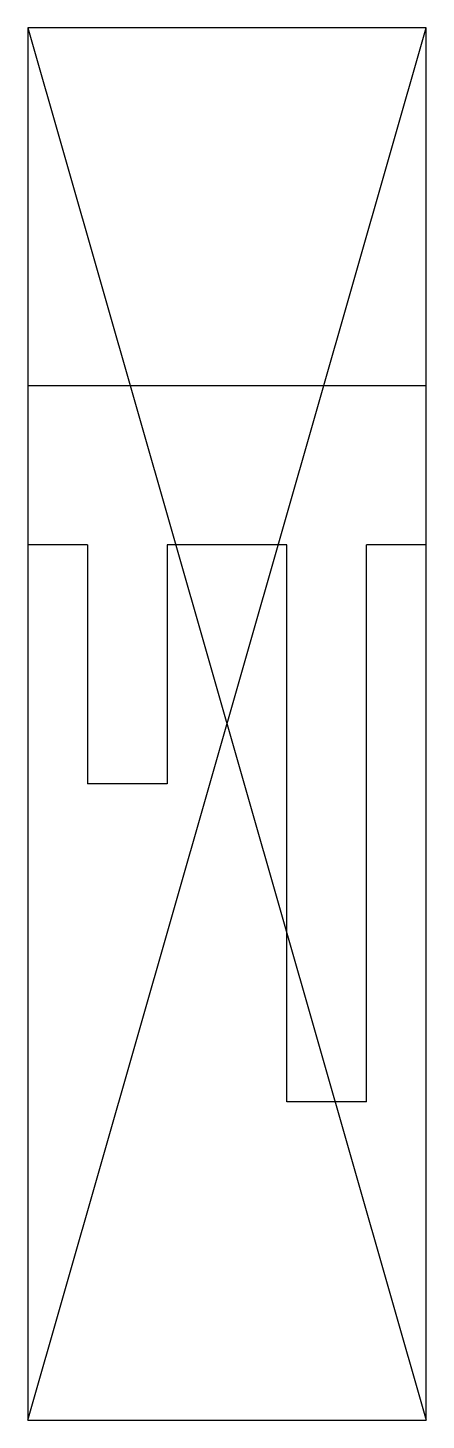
# Model space of a CAD drawing. Header units: metres. Extents: x 0 to 0.5, y 0 to 1.75.
import ezdxf

# ---------------------------------------------------------------- set-up
doc = ezdxf.new("R2010")
doc.units = ezdxf.units.M
doc.header["$LTSCALE"] = 0.2

msp = doc.modelspace()

# ---------------------------------------------------------------- linework, layer by layer
for p, q in [((0.5, 1.75), (0, 1.75)), ((0.5, 1.75), (0, 1.75)), ((0, 1.75), (0, 0)), ((0.5, 0), (0.5, 1.75)), ((0.5, 1.3), (0, 1.3)), ((0.075, 1.1), (0, 1.1)), ((0.075, 1.1), (0.075, 0.8)), ((0.325, 1.1), (0.175, 1.1)), ((0.175, 1.1), (0.175, 0.8)), ((0.325, 0.4), (0.325, 1.1)), ((0.5, 1.1), (0.425, 1.1)), ((0.425, 0.4), (0.425, 1.1)), ((0.175, 0.8), (0.075, 0.8)), ((0.425, 0.4), (0.325, 0.4)), ((0, 0), (0.5, 0))]:
    msp.add_line(p, q)
for points in [[(0, 0), (0.5, 1.75)], [(0, 1.75), (0.5, 0)]]:
    msp.add_lwpolyline(points)

doc.saveas('drawing.dxf')
